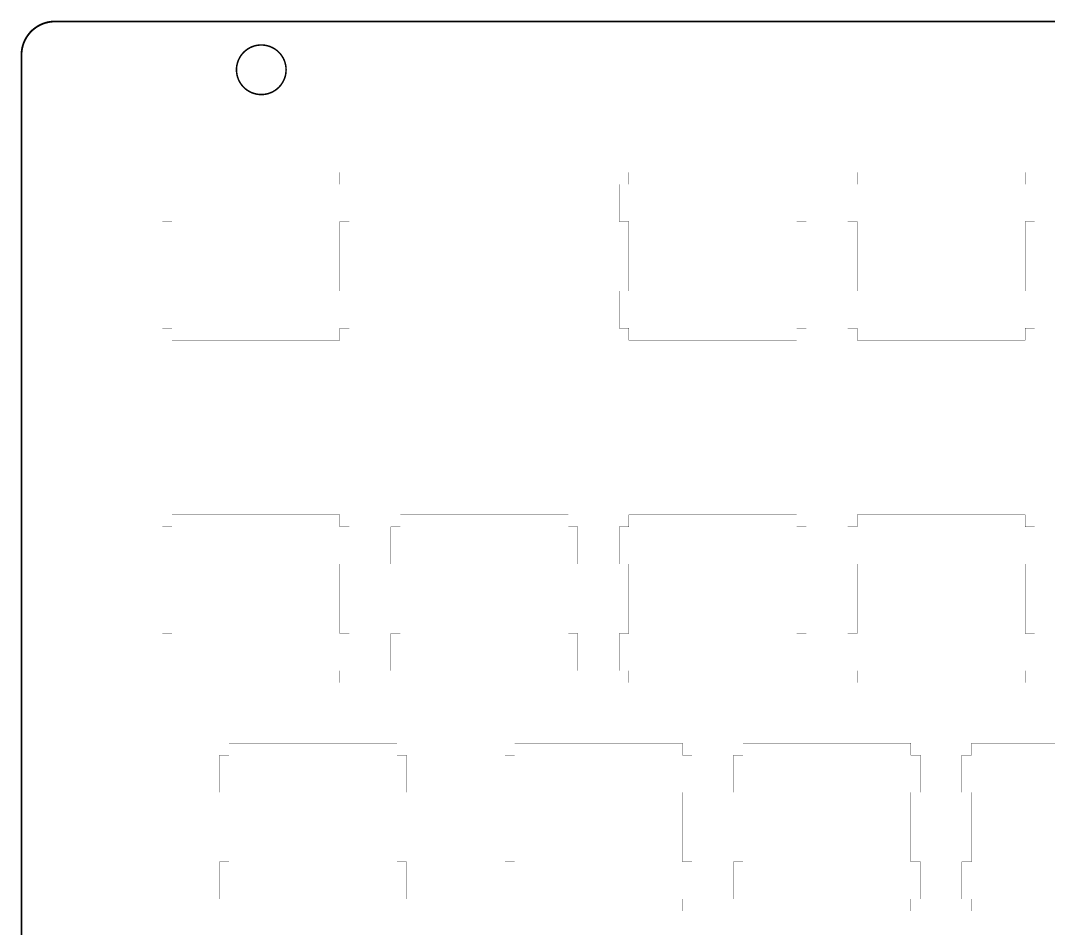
# Model space of a CAD drawing. Header units: millimetres. Extents: x 52 to 482, y 188 to 333.
# Drawn here: x 52.1 to 137.8, y 257.3 to 333 of the extents above; entities that cross this region are included whole.
import ezdxf

# ---------------------------------------------------------------- set-up
doc = ezdxf.new("R2010")
doc.units = ezdxf.units.MM
doc.layers.add('Mechanical1', color=6, linetype='Continuous')

msp = doc.modelspace()

# ---------------------------------------------------------------- linework, layer by layer
at = {"layer": 'Mechanical1', "const_width": 0.152}
msp.add_lwpolyline([(52.136, 330.133, -0.414214), (54.93, 332.927)], format="xyb", dxfattribs=at)
at = {"layer": 'Mechanical1'}
for points, const_width in [([(54.93, 332.927), (434.447, 332.927)], 0.152), ([(52.136, 330.133), (52.136, 190.691)], 0.152), ([(64.685, 320.342), (78.686, 320.342)], 0.0127), ([(64.685, 319.341), (64.685, 320.342)], 0.0127), ([(78.686, 319.341), (78.686, 320.342)], 0.0127), ([(102.785, 320.342), (116.786, 320.342)], 0.0127), ([(102.785, 319.341), (102.785, 320.342)], 0.0127), ([(116.786, 319.341), (116.786, 320.342)], 0.0127), ([(121.835, 320.342), (135.836, 320.342)], 0.0127), ([(121.835, 319.341), (121.835, 320.342)], 0.0127), ([(135.836, 319.341), (135.836, 320.342)], 0.0127), ([(63.885, 316.241), (63.885, 319.341)], 0.0127), ([(63.885, 319.341), (64.685, 319.341)], 0.0127), ([(78.686, 319.341), (79.484, 319.341)], 0.0127), ([(79.484, 316.241), (79.484, 319.341)], 0.0127), ([(101.986, 316.241), (101.986, 319.341)], 0.0127), ([(101.986, 319.341), (102.785, 319.341)], 0.0127), ([(116.786, 319.341), (117.585, 319.341)], 0.0127), ([(117.585, 316.241), (117.585, 319.341)], 0.0127), ([(121.036, 316.241), (121.036, 319.341)], 0.0127), ([(121.036, 319.341), (121.835, 319.341)], 0.0127), ([(135.836, 319.341), (136.635, 319.341)], 0.0127), ([(136.635, 316.241), (136.635, 319.341)], 0.0127), ([(63.885, 316.241), (64.685, 316.241)], 0.0127), ([(64.685, 310.442), (64.685, 316.241)], 0.0127), ([(78.686, 316.241), (79.484, 316.241)], 0.0127), ([(78.686, 310.442), (78.686, 316.241)], 0.0127), ([(101.986, 316.241), (102.785, 316.241)], 0.0127), ([(102.785, 310.442), (102.785, 316.241)], 0.0127), ([(116.786, 310.442), (116.786, 316.241)], 0.0127), ([(116.786, 316.241), (117.585, 316.241)], 0.0127), ([(121.036, 316.241), (121.835, 316.241)], 0.0127), ([(121.835, 310.442), (121.835, 316.241)], 0.0127), ([(135.836, 316.241), (136.635, 316.241)], 0.0127), ([(135.836, 310.442), (135.836, 316.241)], 0.0127), ([(63.885, 307.341), (63.885, 310.442)], 0.0127), ([(63.885, 310.442), (64.685, 310.442)], 0.0127), ([(78.686, 310.442), (79.484, 310.442)], 0.0127), ([(79.484, 307.341), (79.484, 310.442)], 0.0127), ([(101.986, 307.341), (101.986, 310.442)], 0.0127), ([(101.986, 310.442), (102.785, 310.442)], 0.0127), ([(116.786, 310.442), (117.585, 310.442)], 0.0127), ([(117.585, 307.341), (117.585, 310.442)], 0.0127), ([(121.036, 307.341), (121.036, 310.442)], 0.0127), ([(121.036, 310.442), (121.835, 310.442)], 0.0127), ([(135.836, 310.442), (136.635, 310.442)], 0.0127), ([(136.635, 307.341), (136.635, 310.442)], 0.0127), ([(63.885, 307.341), (64.685, 307.341)], 0.0127), ([(64.685, 306.341), (64.685, 307.341)], 0.0127), ([(78.686, 307.341), (79.484, 307.341)], 0.0127), ([(78.686, 306.341), (78.686, 307.341)], 0.0127), ([(101.986, 307.341), (102.785, 307.341)], 0.0127), ([(102.785, 306.341), (102.785, 307.341)], 0.0127), ([(116.786, 306.341), (116.786, 307.341)], 0.0127), ([(116.786, 307.341), (117.585, 307.341)], 0.0127), ([(121.036, 307.341), (121.835, 307.341)], 0.0127), ([(121.835, 306.341), (121.835, 307.341)], 0.0127), ([(135.836, 307.341), (136.635, 307.341)], 0.0127), ([(135.836, 306.341), (135.836, 307.341)], 0.0127), ([(64.685, 306.341), (78.686, 306.341)], 0.0127), ([(102.785, 306.341), (116.786, 306.341)], 0.0127), ([(121.835, 306.341), (135.836, 306.341)], 0.0127), ([(64.685, 291.767), (78.686, 291.767)], 0.0127), ([(64.685, 290.766), (64.685, 291.767)], 0.0127), ([(78.686, 290.766), (78.686, 291.767)], 0.0127), ([(83.735, 291.767), (97.736, 291.767)], 0.0127), ([(83.735, 290.766), (83.735, 291.767)], 0.0127), ([(97.736, 290.766), (97.736, 291.767)], 0.0127), ([(102.785, 291.767), (116.786, 291.767)], 0.0127), ([(102.785, 290.766), (102.785, 291.767)], 0.0127), ([(116.786, 290.766), (116.786, 291.767)], 0.0127), ([(121.835, 291.767), (135.836, 291.767)], 0.0127), ([(121.835, 290.766), (121.835, 291.767)], 0.0127), ([(135.836, 290.766), (135.836, 291.767)], 0.0127), ([(63.885, 287.666), (63.885, 290.766)], 0.0127), ([(63.885, 290.766), (64.685, 290.766)], 0.0127), ([(78.686, 290.766), (79.484, 290.766)], 0.0127), ([(79.484, 287.666), (79.484, 290.766)], 0.0127), ([(82.936, 290.766), (83.735, 290.766)], 0.0127), ([(82.936, 287.666), (82.936, 290.766)], 0.0127), ([(97.736, 290.766), (98.535, 290.766)], 0.0127), ([(98.535, 287.666), (98.535, 290.766)], 0.0127), ([(101.986, 287.666), (101.986, 290.766)], 0.0127), ([(101.986, 290.766), (102.785, 290.766)], 0.0127), ([(116.786, 290.766), (117.585, 290.766)], 0.0127), ([(117.585, 287.666), (117.585, 290.766)], 0.0127), ([(121.036, 287.666), (121.036, 290.766)], 0.0127), ([(121.036, 290.766), (121.835, 290.766)], 0.0127), ([(135.836, 290.766), (136.635, 290.766)], 0.0127), ([(136.635, 287.666), (136.635, 290.766)], 0.0127), ([(63.885, 287.666), (64.685, 287.666)], 0.0127), ([(64.685, 281.867), (64.685, 287.666)], 0.0127), ([(78.686, 287.666), (79.484, 287.666)], 0.0127), ([(78.686, 281.867), (78.686, 287.666)], 0.0127), ([(82.936, 287.666), (83.735, 287.666)], 0.0127), ([(83.735, 281.867), (83.735, 287.666)], 0.0127), ([(97.736, 281.867), (97.736, 287.666)], 0.0127), ([(97.736, 287.666), (98.535, 287.666)], 0.0127), ([(101.986, 287.666), (102.785, 287.666)], 0.0127), ([(102.785, 281.867), (102.785, 287.666)], 0.0127), ([(116.786, 281.867), (116.786, 287.666)], 0.0127), ([(116.786, 287.666), (117.585, 287.666)], 0.0127), ([(121.036, 287.666), (121.835, 287.666)], 0.0127), ([(121.835, 281.867), (121.835, 287.666)], 0.0127), ([(135.836, 287.666), (136.635, 287.666)], 0.0127), ([(135.836, 281.867), (135.836, 287.666)], 0.0127), ([(63.885, 278.766), (63.885, 281.867)], 0.0127), ([(63.885, 281.867), (64.685, 281.867)], 0.0127), ([(78.686, 281.867), (79.484, 281.867)], 0.0127), ([(79.484, 278.766), (79.484, 281.867)], 0.0127), ([(82.936, 281.867), (83.735, 281.867)], 0.0127), ([(82.936, 278.766), (82.936, 281.867)], 0.0127), ([(97.736, 281.867), (98.535, 281.867)], 0.0127), ([(98.535, 278.766), (98.535, 281.867)], 0.0127), ([(101.986, 278.766), (101.986, 281.867)], 0.0127), ([(101.986, 281.867), (102.785, 281.867)], 0.0127), ([(116.786, 281.867), (117.585, 281.867)], 0.0127), ([(117.585, 278.766), (117.585, 281.867)], 0.0127), ([(121.036, 278.766), (121.036, 281.867)], 0.0127), ([(121.036, 281.867), (121.835, 281.867)], 0.0127), ([(135.836, 281.867), (136.635, 281.867)], 0.0127), ([(136.635, 278.766), (136.635, 281.867)], 0.0127), ([(63.885, 278.766), (64.685, 278.766)], 0.0127), ([(64.685, 277.766), (64.685, 278.766)], 0.0127), ([(78.686, 278.766), (79.484, 278.766)], 0.0127), ([(78.686, 277.766), (78.686, 278.766)], 0.0127), ([(82.936, 278.766), (83.735, 278.766)], 0.0127), ([(83.735, 277.766), (83.735, 278.766)], 0.0127), ([(97.736, 277.766), (97.736, 278.766)], 0.0127), ([(97.736, 278.766), (98.535, 278.766)], 0.0127), ([(101.986, 278.766), (102.785, 278.766)], 0.0127), ([(102.785, 277.766), (102.785, 278.766)], 0.0127), ([(116.786, 277.766), (116.786, 278.766)], 0.0127), ([(116.786, 278.766), (117.585, 278.766)], 0.0127), ([(121.036, 278.766), (121.835, 278.766)], 0.0127), ([(121.835, 277.766), (121.835, 278.766)], 0.0127), ([(135.836, 278.766), (136.635, 278.766)], 0.0127), ([(135.836, 277.766), (135.836, 278.766)], 0.0127), ([(64.685, 277.766), (78.686, 277.766)], 0.0127), ([(83.735, 277.766), (97.736, 277.766)], 0.0127), ([(102.785, 277.766), (116.786, 277.766)], 0.0127), ([(121.835, 277.766), (135.836, 277.766)], 0.0127), ([(69.448, 272.717), (83.447, 272.717)], 0.0127), ([(69.448, 271.716), (69.448, 272.717)], 0.0127), ([(83.447, 271.716), (83.447, 272.717)], 0.0127), ([(93.26, 272.717), (107.261, 272.717)], 0.0127), ([(93.26, 271.716), (93.26, 272.717)], 0.0127), ([(107.261, 271.716), (107.261, 272.717)], 0.0127), ([(112.31, 272.717), (126.311, 272.717)], 0.0127), ([(112.31, 271.716), (112.31, 272.717)], 0.0127), ([(126.311, 271.716), (126.311, 272.717)], 0.0127), ([(131.36, 272.717), (145.361, 272.717)], 0.0127), ([(131.36, 271.716), (131.36, 272.717)], 0.0127), ([(68.647, 271.716), (69.448, 271.716)], 0.0127), ([(68.647, 268.616), (68.647, 271.716)], 0.0127), ([(83.447, 271.716), (84.248, 271.716)], 0.0127), ([(84.248, 268.616), (84.248, 271.716)], 0.0127), ([(92.461, 268.616), (92.461, 271.716)], 0.0127), ([(92.461, 271.716), (93.26, 271.716)], 0.0127), ([(107.261, 271.716), (108.06, 271.716)], 0.0127), ([(108.06, 268.616), (108.06, 271.716)], 0.0127), ([(111.511, 271.716), (112.31, 271.716)], 0.0127), ([(111.511, 268.616), (111.511, 271.716)], 0.0127), ([(126.311, 271.716), (127.11, 271.716)], 0.0127), ([(127.11, 268.616), (127.11, 271.716)], 0.0127), ([(130.561, 268.616), (130.561, 271.716)], 0.0127), ([(130.561, 271.716), (131.36, 271.716)], 0.0127), ([(68.647, 268.616), (69.448, 268.616)], 0.0127), ([(69.448, 262.817), (69.448, 268.616)], 0.0127), ([(83.447, 262.817), (83.447, 268.616)], 0.0127), ([(83.447, 268.616), (84.248, 268.616)], 0.0127), ([(92.461, 268.616), (93.26, 268.616)], 0.0127), ([(93.26, 262.817), (93.26, 268.616)], 0.0127), ([(107.261, 268.616), (108.06, 268.616)], 0.0127), ([(107.261, 262.817), (107.261, 268.616)], 0.0127), ([(111.511, 268.616), (112.31, 268.616)], 0.0127), ([(112.31, 262.817), (112.31, 268.616)], 0.0127), ([(126.311, 262.817), (126.311, 268.616)], 0.0127), ([(126.311, 268.616), (127.11, 268.616)], 0.0127), ([(130.561, 268.616), (131.36, 268.616)], 0.0127), ([(131.36, 262.817), (131.36, 268.616)], 0.0127), ([(68.647, 262.817), (69.448, 262.817)], 0.0127), ([(68.647, 259.716), (68.647, 262.817)], 0.0127), ([(83.447, 262.817), (84.248, 262.817)], 0.0127), ([(84.248, 259.716), (84.248, 262.817)], 0.0127), ([(92.461, 259.716), (92.461, 262.817)], 0.0127), ([(92.461, 262.817), (93.26, 262.817)], 0.0127), ([(107.261, 262.817), (108.06, 262.817)], 0.0127), ([(108.06, 259.716), (108.06, 262.817)], 0.0127), ([(111.511, 262.817), (112.31, 262.817)], 0.0127), ([(111.511, 259.716), (111.511, 262.817)], 0.0127), ([(126.311, 262.817), (127.11, 262.817)], 0.0127), ([(127.11, 259.716), (127.11, 262.817)], 0.0127), ([(130.561, 259.716), (130.561, 262.817)], 0.0127), ([(130.561, 262.817), (131.36, 262.817)], 0.0127), ([(68.647, 259.716), (69.448, 259.716)], 0.0127), ([(69.448, 258.716), (69.448, 259.716)], 0.0127), ([(83.447, 258.716), (83.447, 259.716)], 0.0127), ([(83.447, 259.716), (84.248, 259.716)], 0.0127), ([(92.461, 259.716), (93.26, 259.716)], 0.0127), ([(93.26, 258.716), (93.26, 259.716)], 0.0127), ([(107.261, 259.716), (108.06, 259.716)], 0.0127), ([(107.261, 258.716), (107.261, 259.716)], 0.0127), ([(111.511, 259.716), (112.31, 259.716)], 0.0127), ([(112.31, 258.716), (112.31, 259.716)], 0.0127), ([(126.311, 258.716), (126.311, 259.716)], 0.0127), ([(126.311, 259.716), (127.11, 259.716)], 0.0127), ([(130.561, 259.716), (131.36, 259.716)], 0.0127), ([(131.36, 258.716), (131.36, 259.716)], 0.0127), ([(69.448, 258.716), (83.447, 258.716)], 0.0127), ([(93.26, 258.716), (107.261, 258.716)], 0.0127), ([(112.31, 258.716), (126.311, 258.716)], 0.0127), ([(131.36, 258.716), (145.361, 258.716)], 0.0127)]:
    msp.add_lwpolyline(points, dxfattribs=dict(at, const_width=const_width))
for points, const_width in [([(54.892, 332.927, 1), (54.968, 332.927, 1)], 0.0762), ([(54.892, 332.927, 1), (54.968, 332.927, 1)], 0.0762), ([(74.205, 328.897, 1), (70.067, 328.897, 1)], 0.127), ([(52.098, 330.133, 1), (52.174, 330.133, 1)], 0.0762), ([(52.098, 330.133, 1), (52.174, 330.133, 1)], 0.0762), ([(70.035, 328.897, 1), (70.098, 328.897, 1)], 0.0635), ([(74.174, 328.897, 1), (74.237, 328.897, 1)], 0.0635), ([(64.682, 320.342, 1), (64.688, 320.342, 1)], 0.00635), ([(64.682, 320.342, 1), (64.688, 320.342, 1)], 0.00635), ([(78.683, 320.342, 1), (78.689, 320.342, 1)], 0.00635), ([(78.683, 320.342, 1), (78.689, 320.342, 1)], 0.00635), ([(102.782, 320.342, 1), (102.788, 320.342, 1)], 0.00635), ([(102.782, 320.342, 1), (102.788, 320.342, 1)], 0.00635), ([(116.783, 320.342, 1), (116.789, 320.342, 1)], 0.00635), ([(116.783, 320.342, 1), (116.789, 320.342, 1)], 0.00635), ([(121.832, 320.342, 1), (121.838, 320.342, 1)], 0.00635), ([(121.832, 320.342, 1), (121.838, 320.342, 1)], 0.00635), ([(135.833, 320.342, 1), (135.839, 320.342, 1)], 0.00635), ([(135.833, 320.342, 1), (135.839, 320.342, 1)], 0.00635), ([(63.881, 319.341, 1), (63.888, 319.341, 1)], 0.00635), ([(63.881, 319.341, 1), (63.888, 319.341, 1)], 0.00635), ([(64.682, 319.341, 1), (64.688, 319.341, 1)], 0.00635), ([(64.682, 319.341, 1), (64.688, 319.341, 1)], 0.00635), ([(78.683, 319.341, 1), (78.689, 319.341, 1)], 0.00635), ([(78.683, 319.341, 1), (78.689, 319.341, 1)], 0.00635), ([(79.481, 319.341, 1), (79.487, 319.341, 1)], 0.00635), ([(79.481, 319.341, 1), (79.487, 319.341, 1)], 0.00635), ([(101.983, 319.341, 1), (101.989, 319.341, 1)], 0.00635), ([(101.983, 319.341, 1), (101.989, 319.341, 1)], 0.00635), ([(102.782, 319.341, 1), (102.788, 319.341, 1)], 0.00635), ([(102.782, 319.341, 1), (102.788, 319.341, 1)], 0.00635), ([(116.783, 319.341, 1), (116.789, 319.341, 1)], 0.00635), ([(116.783, 319.341, 1), (116.789, 319.341, 1)], 0.00635), ([(117.582, 319.341, 1), (117.588, 319.341, 1)], 0.00635), ([(117.582, 319.341, 1), (117.588, 319.341, 1)], 0.00635), ([(121.033, 319.341, 1), (121.039, 319.341, 1)], 0.00635), ([(121.033, 319.341, 1), (121.039, 319.341, 1)], 0.00635), ([(121.832, 319.341, 1), (121.838, 319.341, 1)], 0.00635), ([(121.832, 319.341, 1), (121.838, 319.341, 1)], 0.00635), ([(135.833, 319.341, 1), (135.839, 319.341, 1)], 0.00635), ([(135.833, 319.341, 1), (135.839, 319.341, 1)], 0.00635), ([(136.632, 319.341, 1), (136.638, 319.341, 1)], 0.00635), ([(136.632, 319.341, 1), (136.638, 319.341, 1)], 0.00635), ([(63.881, 316.241, 1), (63.888, 316.241, 1)], 0.00635), ([(63.881, 316.241, 1), (63.888, 316.241, 1)], 0.00635), ([(64.682, 316.241, 1), (64.688, 316.241, 1)], 0.00635), ([(64.682, 316.241, 1), (64.688, 316.241, 1)], 0.00635), ([(78.683, 316.241, 1), (78.689, 316.241, 1)], 0.00635), ([(78.683, 316.241, 1), (78.689, 316.241, 1)], 0.00635), ([(79.481, 316.241, 1), (79.487, 316.241, 1)], 0.00635), ([(79.481, 316.241, 1), (79.487, 316.241, 1)], 0.00635), ([(101.983, 316.241, 1), (101.989, 316.241, 1)], 0.00635), ([(101.983, 316.241, 1), (101.989, 316.241, 1)], 0.00635), ([(102.782, 316.241, 1), (102.788, 316.241, 1)], 0.00635), ([(102.782, 316.241, 1), (102.788, 316.241, 1)], 0.00635), ([(116.783, 316.241, 1), (116.789, 316.241, 1)], 0.00635), ([(116.783, 316.241, 1), (116.789, 316.241, 1)], 0.00635), ([(117.582, 316.241, 1), (117.588, 316.241, 1)], 0.00635), ([(117.582, 316.241, 1), (117.588, 316.241, 1)], 0.00635), ([(121.033, 316.241, 1), (121.039, 316.241, 1)], 0.00635), ([(121.033, 316.241, 1), (121.039, 316.241, 1)], 0.00635), ([(121.832, 316.241, 1), (121.838, 316.241, 1)], 0.00635), ([(121.832, 316.241, 1), (121.838, 316.241, 1)], 0.00635), ([(135.833, 316.241, 1), (135.839, 316.241, 1)], 0.00635), ([(135.833, 316.241, 1), (135.839, 316.241, 1)], 0.00635), ([(136.632, 316.241, 1), (136.638, 316.241, 1)], 0.00635), ([(136.632, 316.241, 1), (136.638, 316.241, 1)], 0.00635), ([(63.881, 310.442, 1), (63.888, 310.442, 1)], 0.00635), ([(63.881, 310.442, 1), (63.888, 310.442, 1)], 0.00635), ([(64.682, 310.442, 1), (64.688, 310.442, 1)], 0.00635), ([(64.682, 310.442, 1), (64.688, 310.442, 1)], 0.00635), ([(78.683, 310.442, 1), (78.689, 310.442, 1)], 0.00635), ([(78.683, 310.442, 1), (78.689, 310.442, 1)], 0.00635), ([(79.481, 310.442, 1), (79.487, 310.442, 1)], 0.00635), ([(79.481, 310.442, 1), (79.487, 310.442, 1)], 0.00635), ([(101.983, 310.442, 1), (101.989, 310.442, 1)], 0.00635), ([(101.983, 310.442, 1), (101.989, 310.442, 1)], 0.00635), ([(102.782, 310.442, 1), (102.788, 310.442, 1)], 0.00635), ([(102.782, 310.442, 1), (102.788, 310.442, 1)], 0.00635), ([(116.783, 310.442, 1), (116.789, 310.442, 1)], 0.00635), ([(116.783, 310.442, 1), (116.789, 310.442, 1)], 0.00635), ([(117.582, 310.442, 1), (117.588, 310.442, 1)], 0.00635), ([(117.582, 310.442, 1), (117.588, 310.442, 1)], 0.00635), ([(121.033, 310.442, 1), (121.039, 310.442, 1)], 0.00635), ([(121.033, 310.442, 1), (121.039, 310.442, 1)], 0.00635), ([(121.832, 310.442, 1), (121.838, 310.442, 1)], 0.00635), ([(121.832, 310.442, 1), (121.838, 310.442, 1)], 0.00635), ([(135.833, 310.442, 1), (135.839, 310.442, 1)], 0.00635), ([(135.833, 310.442, 1), (135.839, 310.442, 1)], 0.00635), ([(136.632, 310.442, 1), (136.638, 310.442, 1)], 0.00635), ([(136.632, 310.442, 1), (136.638, 310.442, 1)], 0.00635), ([(63.881, 307.341, 1), (63.888, 307.341, 1)], 0.00635), ([(63.881, 307.341, 1), (63.888, 307.341, 1)], 0.00635), ([(64.682, 307.341, 1), (64.688, 307.341, 1)], 0.00635), ([(64.682, 307.341, 1), (64.688, 307.341, 1)], 0.00635), ([(78.683, 307.341, 1), (78.689, 307.341, 1)], 0.00635), ([(78.683, 307.341, 1), (78.689, 307.341, 1)], 0.00635), ([(79.481, 307.341, 1), (79.487, 307.341, 1)], 0.00635), ([(79.481, 307.341, 1), (79.487, 307.341, 1)], 0.00635), ([(101.983, 307.341, 1), (101.989, 307.341, 1)], 0.00635), ([(101.983, 307.341, 1), (101.989, 307.341, 1)], 0.00635), ([(102.782, 307.341, 1), (102.788, 307.341, 1)], 0.00635), ([(102.782, 307.341, 1), (102.788, 307.341, 1)], 0.00635), ([(116.783, 307.341, 1), (116.789, 307.341, 1)], 0.00635), ([(116.783, 307.341, 1), (116.789, 307.341, 1)], 0.00635), ([(117.582, 307.341, 1), (117.588, 307.341, 1)], 0.00635), ([(117.582, 307.341, 1), (117.588, 307.341, 1)], 0.00635), ([(121.033, 307.341, 1), (121.039, 307.341, 1)], 0.00635), ([(121.033, 307.341, 1), (121.039, 307.341, 1)], 0.00635), ([(121.832, 307.341, 1), (121.838, 307.341, 1)], 0.00635), ([(121.832, 307.341, 1), (121.838, 307.341, 1)], 0.00635), ([(135.833, 307.341, 1), (135.839, 307.341, 1)], 0.00635), ([(135.833, 307.341, 1), (135.839, 307.341, 1)], 0.00635), ([(136.632, 307.341, 1), (136.638, 307.341, 1)], 0.00635), ([(136.632, 307.341, 1), (136.638, 307.341, 1)], 0.00635), ([(64.682, 306.341, 1), (64.688, 306.341, 1)], 0.00635), ([(64.682, 306.341, 1), (64.688, 306.341, 1)], 0.00635), ([(78.683, 306.341, 1), (78.689, 306.341, 1)], 0.00635), ([(78.683, 306.341, 1), (78.689, 306.341, 1)], 0.00635), ([(102.782, 306.341, 1), (102.788, 306.341, 1)], 0.00635), ([(102.782, 306.341, 1), (102.788, 306.341, 1)], 0.00635), ([(116.783, 306.341, 1), (116.789, 306.341, 1)], 0.00635), ([(116.783, 306.341, 1), (116.789, 306.341, 1)], 0.00635), ([(121.832, 306.341, 1), (121.838, 306.341, 1)], 0.00635), ([(121.832, 306.341, 1), (121.838, 306.341, 1)], 0.00635), ([(135.833, 306.341, 1), (135.839, 306.341, 1)], 0.00635), ([(135.833, 306.341, 1), (135.839, 306.341, 1)], 0.00635), ([(64.682, 291.767, 1), (64.688, 291.767, 1)], 0.00635), ([(64.682, 291.767, 1), (64.688, 291.767, 1)], 0.00635), ([(78.683, 291.767, 1), (78.689, 291.767, 1)], 0.00635), ([(78.683, 291.767, 1), (78.689, 291.767, 1)], 0.00635), ([(83.732, 291.767, 1), (83.738, 291.767, 1)], 0.00635), ([(83.732, 291.767, 1), (83.738, 291.767, 1)], 0.00635), ([(97.733, 291.767, 1), (97.739, 291.767, 1)], 0.00635), ([(97.733, 291.767, 1), (97.739, 291.767, 1)], 0.00635), ([(102.782, 291.767, 1), (102.788, 291.767, 1)], 0.00635), ([(102.782, 291.767, 1), (102.788, 291.767, 1)], 0.00635), ([(116.783, 291.767, 1), (116.789, 291.767, 1)], 0.00635), ([(116.783, 291.767, 1), (116.789, 291.767, 1)], 0.00635), ([(121.832, 291.767, 1), (121.838, 291.767, 1)], 0.00635), ([(121.832, 291.767, 1), (121.838, 291.767, 1)], 0.00635), ([(135.833, 291.767, 1), (135.839, 291.767, 1)], 0.00635), ([(135.833, 291.767, 1), (135.839, 291.767, 1)], 0.00635), ([(63.881, 290.766, 1), (63.888, 290.766, 1)], 0.00635), ([(63.881, 290.766, 1), (63.888, 290.766, 1)], 0.00635), ([(64.682, 290.766, 1), (64.688, 290.766, 1)], 0.00635), ([(64.682, 290.766, 1), (64.688, 290.766, 1)], 0.00635), ([(78.683, 290.766, 1), (78.689, 290.766, 1)], 0.00635), ([(78.683, 290.766, 1), (78.689, 290.766, 1)], 0.00635), ([(79.481, 290.766, 1), (79.487, 290.766, 1)], 0.00635), ([(79.481, 290.766, 1), (79.487, 290.766, 1)], 0.00635), ([(82.933, 290.766, 1), (82.939, 290.766, 1)], 0.00635), ([(82.933, 290.766, 1), (82.939, 290.766, 1)], 0.00635), ([(83.732, 290.766, 1), (83.738, 290.766, 1)], 0.00635), ([(83.732, 290.766, 1), (83.738, 290.766, 1)], 0.00635), ([(97.733, 290.766, 1), (97.739, 290.766, 1)], 0.00635), ([(97.733, 290.766, 1), (97.739, 290.766, 1)], 0.00635), ([(98.532, 290.766, 1), (98.538, 290.766, 1)], 0.00635), ([(98.532, 290.766, 1), (98.538, 290.766, 1)], 0.00635), ([(101.983, 290.766, 1), (101.989, 290.766, 1)], 0.00635), ([(101.983, 290.766, 1), (101.989, 290.766, 1)], 0.00635), ([(102.782, 290.766, 1), (102.788, 290.766, 1)], 0.00635), ([(102.782, 290.766, 1), (102.788, 290.766, 1)], 0.00635), ([(116.783, 290.766, 1), (116.789, 290.766, 1)], 0.00635), ([(116.783, 290.766, 1), (116.789, 290.766, 1)], 0.00635), ([(117.582, 290.766, 1), (117.588, 290.766, 1)], 0.00635), ([(117.582, 290.766, 1), (117.588, 290.766, 1)], 0.00635), ([(121.033, 290.766, 1), (121.039, 290.766, 1)], 0.00635), ([(121.033, 290.766, 1), (121.039, 290.766, 1)], 0.00635), ([(121.832, 290.766, 1), (121.838, 290.766, 1)], 0.00635), ([(121.832, 290.766, 1), (121.838, 290.766, 1)], 0.00635), ([(135.833, 290.766, 1), (135.839, 290.766, 1)], 0.00635), ([(135.833, 290.766, 1), (135.839, 290.766, 1)], 0.00635), ([(136.632, 290.766, 1), (136.638, 290.766, 1)], 0.00635), ([(136.632, 290.766, 1), (136.638, 290.766, 1)], 0.00635), ([(63.881, 287.666, 1), (63.888, 287.666, 1)], 0.00635), ([(63.881, 287.666, 1), (63.888, 287.666, 1)], 0.00635), ([(64.682, 287.666, 1), (64.688, 287.666, 1)], 0.00635), ([(64.682, 287.666, 1), (64.688, 287.666, 1)], 0.00635), ([(78.683, 287.666, 1), (78.689, 287.666, 1)], 0.00635), ([(78.683, 287.666, 1), (78.689, 287.666, 1)], 0.00635), ([(79.481, 287.666, 1), (79.487, 287.666, 1)], 0.00635), ([(79.481, 287.666, 1), (79.487, 287.666, 1)], 0.00635), ([(82.933, 287.666, 1), (82.939, 287.666, 1)], 0.00635), ([(82.933, 287.666, 1), (82.939, 287.666, 1)], 0.00635), ([(83.732, 287.666, 1), (83.738, 287.666, 1)], 0.00635), ([(83.732, 287.666, 1), (83.738, 287.666, 1)], 0.00635), ([(97.733, 287.666, 1), (97.739, 287.666, 1)], 0.00635), ([(97.733, 287.666, 1), (97.739, 287.666, 1)], 0.00635), ([(98.532, 287.666, 1), (98.538, 287.666, 1)], 0.00635), ([(98.532, 287.666, 1), (98.538, 287.666, 1)], 0.00635), ([(101.983, 287.666, 1), (101.989, 287.666, 1)], 0.00635), ([(101.983, 287.666, 1), (101.989, 287.666, 1)], 0.00635), ([(102.782, 287.666, 1), (102.788, 287.666, 1)], 0.00635), ([(102.782, 287.666, 1), (102.788, 287.666, 1)], 0.00635), ([(116.783, 287.666, 1), (116.789, 287.666, 1)], 0.00635), ([(116.783, 287.666, 1), (116.789, 287.666, 1)], 0.00635), ([(117.582, 287.666, 1), (117.588, 287.666, 1)], 0.00635), ([(117.582, 287.666, 1), (117.588, 287.666, 1)], 0.00635), ([(121.033, 287.666, 1), (121.039, 287.666, 1)], 0.00635), ([(121.033, 287.666, 1), (121.039, 287.666, 1)], 0.00635), ([(121.832, 287.666, 1), (121.838, 287.666, 1)], 0.00635), ([(121.832, 287.666, 1), (121.838, 287.666, 1)], 0.00635), ([(135.833, 287.666, 1), (135.839, 287.666, 1)], 0.00635), ([(135.833, 287.666, 1), (135.839, 287.666, 1)], 0.00635), ([(136.632, 287.666, 1), (136.638, 287.666, 1)], 0.00635), ([(136.632, 287.666, 1), (136.638, 287.666, 1)], 0.00635), ([(63.881, 281.867, 1), (63.888, 281.867, 1)], 0.00635), ([(63.881, 281.867, 1), (63.888, 281.867, 1)], 0.00635), ([(64.682, 281.867, 1), (64.688, 281.867, 1)], 0.00635), ([(64.682, 281.867, 1), (64.688, 281.867, 1)], 0.00635), ([(78.683, 281.867, 1), (78.689, 281.867, 1)], 0.00635), ([(78.683, 281.867, 1), (78.689, 281.867, 1)], 0.00635), ([(79.481, 281.867, 1), (79.487, 281.867, 1)], 0.00635), ([(79.481, 281.867, 1), (79.487, 281.867, 1)], 0.00635), ([(82.933, 281.867, 1), (82.939, 281.867, 1)], 0.00635), ([(82.933, 281.867, 1), (82.939, 281.867, 1)], 0.00635), ([(83.732, 281.867, 1), (83.738, 281.867, 1)], 0.00635), ([(83.732, 281.867, 1), (83.738, 281.867, 1)], 0.00635), ([(97.733, 281.867, 1), (97.739, 281.867, 1)], 0.00635), ([(97.733, 281.867, 1), (97.739, 281.867, 1)], 0.00635), ([(98.532, 281.867, 1), (98.538, 281.867, 1)], 0.00635), ([(98.532, 281.867, 1), (98.538, 281.867, 1)], 0.00635), ([(101.983, 281.867, 1), (101.989, 281.867, 1)], 0.00635), ([(101.983, 281.867, 1), (101.989, 281.867, 1)], 0.00635), ([(102.782, 281.867, 1), (102.788, 281.867, 1)], 0.00635), ([(102.782, 281.867, 1), (102.788, 281.867, 1)], 0.00635), ([(116.783, 281.867, 1), (116.789, 281.867, 1)], 0.00635), ([(116.783, 281.867, 1), (116.789, 281.867, 1)], 0.00635), ([(117.582, 281.867, 1), (117.588, 281.867, 1)], 0.00635), ([(117.582, 281.867, 1), (117.588, 281.867, 1)], 0.00635), ([(121.033, 281.867, 1), (121.039, 281.867, 1)], 0.00635), ([(121.033, 281.867, 1), (121.039, 281.867, 1)], 0.00635), ([(121.832, 281.867, 1), (121.838, 281.867, 1)], 0.00635), ([(121.832, 281.867, 1), (121.838, 281.867, 1)], 0.00635), ([(135.833, 281.867, 1), (135.839, 281.867, 1)], 0.00635), ([(135.833, 281.867, 1), (135.839, 281.867, 1)], 0.00635), ([(136.632, 281.867, 1), (136.638, 281.867, 1)], 0.00635), ([(136.632, 281.867, 1), (136.638, 281.867, 1)], 0.00635), ([(63.881, 278.766, 1), (63.888, 278.766, 1)], 0.00635), ([(63.881, 278.766, 1), (63.888, 278.766, 1)], 0.00635), ([(64.682, 278.766, 1), (64.688, 278.766, 1)], 0.00635), ([(64.682, 278.766, 1), (64.688, 278.766, 1)], 0.00635), ([(78.683, 278.766, 1), (78.689, 278.766, 1)], 0.00635), ([(78.683, 278.766, 1), (78.689, 278.766, 1)], 0.00635), ([(79.481, 278.766, 1), (79.487, 278.766, 1)], 0.00635), ([(79.481, 278.766, 1), (79.487, 278.766, 1)], 0.00635), ([(82.933, 278.766, 1), (82.939, 278.766, 1)], 0.00635), ([(82.933, 278.766, 1), (82.939, 278.766, 1)], 0.00635), ([(83.732, 278.766, 1), (83.738, 278.766, 1)], 0.00635), ([(83.732, 278.766, 1), (83.738, 278.766, 1)], 0.00635), ([(97.733, 278.766, 1), (97.739, 278.766, 1)], 0.00635), ([(97.733, 278.766, 1), (97.739, 278.766, 1)], 0.00635), ([(98.532, 278.766, 1), (98.538, 278.766, 1)], 0.00635), ([(98.532, 278.766, 1), (98.538, 278.766, 1)], 0.00635), ([(101.983, 278.766, 1), (101.989, 278.766, 1)], 0.00635), ([(101.983, 278.766, 1), (101.989, 278.766, 1)], 0.00635), ([(102.782, 278.766, 1), (102.788, 278.766, 1)], 0.00635), ([(102.782, 278.766, 1), (102.788, 278.766, 1)], 0.00635), ([(116.783, 278.766, 1), (116.789, 278.766, 1)], 0.00635), ([(116.783, 278.766, 1), (116.789, 278.766, 1)], 0.00635), ([(117.582, 278.766, 1), (117.588, 278.766, 1)], 0.00635), ([(117.582, 278.766, 1), (117.588, 278.766, 1)], 0.00635), ([(121.033, 278.766, 1), (121.039, 278.766, 1)], 0.00635), ([(121.033, 278.766, 1), (121.039, 278.766, 1)], 0.00635), ([(121.832, 278.766, 1), (121.838, 278.766, 1)], 0.00635), ([(121.832, 278.766, 1), (121.838, 278.766, 1)], 0.00635), ([(135.833, 278.766, 1), (135.839, 278.766, 1)], 0.00635), ([(135.833, 278.766, 1), (135.839, 278.766, 1)], 0.00635), ([(136.632, 278.766, 1), (136.638, 278.766, 1)], 0.00635), ([(136.632, 278.766, 1), (136.638, 278.766, 1)], 0.00635), ([(64.682, 277.766, 1), (64.688, 277.766, 1)], 0.00635), ([(64.682, 277.766, 1), (64.688, 277.766, 1)], 0.00635), ([(78.683, 277.766, 1), (78.689, 277.766, 1)], 0.00635), ([(78.683, 277.766, 1), (78.689, 277.766, 1)], 0.00635), ([(83.732, 277.766, 1), (83.738, 277.766, 1)], 0.00635), ([(83.732, 277.766, 1), (83.738, 277.766, 1)], 0.00635), ([(97.733, 277.766, 1), (97.739, 277.766, 1)], 0.00635), ([(97.733, 277.766, 1), (97.739, 277.766, 1)], 0.00635), ([(102.782, 277.766, 1), (102.788, 277.766, 1)], 0.00635), ([(102.782, 277.766, 1), (102.788, 277.766, 1)], 0.00635), ([(116.783, 277.766, 1), (116.789, 277.766, 1)], 0.00635), ([(116.783, 277.766, 1), (116.789, 277.766, 1)], 0.00635), ([(121.832, 277.766, 1), (121.838, 277.766, 1)], 0.00635), ([(121.832, 277.766, 1), (121.838, 277.766, 1)], 0.00635), ([(135.833, 277.766, 1), (135.839, 277.766, 1)], 0.00635), ([(135.833, 277.766, 1), (135.839, 277.766, 1)], 0.00635), ([(69.445, 272.717, 1), (69.451, 272.717, 1)], 0.00635), ([(69.445, 272.717, 1), (69.451, 272.717, 1)], 0.00635), ([(83.444, 272.717, 1), (83.451, 272.717, 1)], 0.00635), ([(83.444, 272.717, 1), (83.451, 272.717, 1)], 0.00635), ([(93.257, 272.717, 1), (93.263, 272.717, 1)], 0.00635), ([(93.257, 272.717, 1), (93.263, 272.717, 1)], 0.00635), ([(107.258, 272.717, 1), (107.264, 272.717, 1)], 0.00635), ([(107.258, 272.717, 1), (107.264, 272.717, 1)], 0.00635), ([(112.307, 272.717, 1), (112.313, 272.717, 1)], 0.00635), ([(112.307, 272.717, 1), (112.313, 272.717, 1)], 0.00635), ([(126.308, 272.717, 1), (126.314, 272.717, 1)], 0.00635), ([(126.308, 272.717, 1), (126.314, 272.717, 1)], 0.00635), ([(131.357, 272.717, 1), (131.363, 272.717, 1)], 0.00635), ([(131.357, 272.717, 1), (131.363, 272.717, 1)], 0.00635), ([(68.644, 271.716, 1), (68.65, 271.716, 1)], 0.00635), ([(68.644, 271.716, 1), (68.65, 271.716, 1)], 0.00635), ([(69.445, 271.716, 1), (69.451, 271.716, 1)], 0.00635), ([(69.445, 271.716, 1), (69.451, 271.716, 1)], 0.00635), ([(83.444, 271.716, 1), (83.451, 271.716, 1)], 0.00635), ([(83.444, 271.716, 1), (83.451, 271.716, 1)], 0.00635), ([(84.245, 271.716, 1), (84.251, 271.716, 1)], 0.00635), ([(84.245, 271.716, 1), (84.251, 271.716, 1)], 0.00635), ([(92.458, 271.716, 1), (92.464, 271.716, 1)], 0.00635), ([(92.458, 271.716, 1), (92.464, 271.716, 1)], 0.00635), ([(93.257, 271.716, 1), (93.263, 271.716, 1)], 0.00635), ([(93.257, 271.716, 1), (93.263, 271.716, 1)], 0.00635), ([(107.258, 271.716, 1), (107.264, 271.716, 1)], 0.00635), ([(107.258, 271.716, 1), (107.264, 271.716, 1)], 0.00635), ([(108.057, 271.716, 1), (108.063, 271.716, 1)], 0.00635), ([(108.057, 271.716, 1), (108.063, 271.716, 1)], 0.00635), ([(111.508, 271.716, 1), (111.514, 271.716, 1)], 0.00635), ([(111.508, 271.716, 1), (111.514, 271.716, 1)], 0.00635), ([(112.307, 271.716, 1), (112.313, 271.716, 1)], 0.00635), ([(112.307, 271.716, 1), (112.313, 271.716, 1)], 0.00635), ([(126.308, 271.716, 1), (126.314, 271.716, 1)], 0.00635), ([(126.308, 271.716, 1), (126.314, 271.716, 1)], 0.00635), ([(127.107, 271.716, 1), (127.113, 271.716, 1)], 0.00635), ([(127.107, 271.716, 1), (127.113, 271.716, 1)], 0.00635), ([(130.558, 271.716, 1), (130.564, 271.716, 1)], 0.00635), ([(130.558, 271.716, 1), (130.564, 271.716, 1)], 0.00635), ([(131.357, 271.716, 1), (131.363, 271.716, 1)], 0.00635), ([(131.357, 271.716, 1), (131.363, 271.716, 1)], 0.00635), ([(68.644, 268.616, 1), (68.65, 268.616, 1)], 0.00635), ([(68.644, 268.616, 1), (68.65, 268.616, 1)], 0.00635), ([(69.445, 268.616, 1), (69.451, 268.616, 1)], 0.00635), ([(69.445, 268.616, 1), (69.451, 268.616, 1)], 0.00635), ([(83.444, 268.616, 1), (83.451, 268.616, 1)], 0.00635), ([(83.444, 268.616, 1), (83.451, 268.616, 1)], 0.00635), ([(84.245, 268.616, 1), (84.251, 268.616, 1)], 0.00635), ([(84.245, 268.616, 1), (84.251, 268.616, 1)], 0.00635), ([(92.458, 268.616, 1), (92.464, 268.616, 1)], 0.00635), ([(92.458, 268.616, 1), (92.464, 268.616, 1)], 0.00635), ([(93.257, 268.616, 1), (93.263, 268.616, 1)], 0.00635), ([(93.257, 268.616, 1), (93.263, 268.616, 1)], 0.00635), ([(107.258, 268.616, 1), (107.264, 268.616, 1)], 0.00635), ([(107.258, 268.616, 1), (107.264, 268.616, 1)], 0.00635), ([(108.057, 268.616, 1), (108.063, 268.616, 1)], 0.00635), ([(108.057, 268.616, 1), (108.063, 268.616, 1)], 0.00635), ([(111.508, 268.616, 1), (111.514, 268.616, 1)], 0.00635), ([(111.508, 268.616, 1), (111.514, 268.616, 1)], 0.00635), ([(112.307, 268.616, 1), (112.313, 268.616, 1)], 0.00635), ([(112.307, 268.616, 1), (112.313, 268.616, 1)], 0.00635), ([(126.308, 268.616, 1), (126.314, 268.616, 1)], 0.00635), ([(126.308, 268.616, 1), (126.314, 268.616, 1)], 0.00635), ([(127.107, 268.616, 1), (127.113, 268.616, 1)], 0.00635), ([(127.107, 268.616, 1), (127.113, 268.616, 1)], 0.00635), ([(130.558, 268.616, 1), (130.564, 268.616, 1)], 0.00635), ([(130.558, 268.616, 1), (130.564, 268.616, 1)], 0.00635), ([(131.357, 268.616, 1), (131.363, 268.616, 1)], 0.00635), ([(131.357, 268.616, 1), (131.363, 268.616, 1)], 0.00635), ([(68.644, 262.817, 1), (68.65, 262.817, 1)], 0.00635), ([(68.644, 262.817, 1), (68.65, 262.817, 1)], 0.00635), ([(69.445, 262.817, 1), (69.451, 262.817, 1)], 0.00635), ([(69.445, 262.817, 1), (69.451, 262.817, 1)], 0.00635), ([(83.444, 262.817, 1), (83.451, 262.817, 1)], 0.00635), ([(83.444, 262.817, 1), (83.451, 262.817, 1)], 0.00635), ([(84.245, 262.817, 1), (84.251, 262.817, 1)], 0.00635), ([(84.245, 262.817, 1), (84.251, 262.817, 1)], 0.00635), ([(92.458, 262.817, 1), (92.464, 262.817, 1)], 0.00635), ([(92.458, 262.817, 1), (92.464, 262.817, 1)], 0.00635), ([(93.257, 262.817, 1), (93.263, 262.817, 1)], 0.00635), ([(93.257, 262.817, 1), (93.263, 262.817, 1)], 0.00635), ([(107.258, 262.817, 1), (107.264, 262.817, 1)], 0.00635), ([(107.258, 262.817, 1), (107.264, 262.817, 1)], 0.00635), ([(108.057, 262.817, 1), (108.063, 262.817, 1)], 0.00635), ([(108.057, 262.817, 1), (108.063, 262.817, 1)], 0.00635), ([(111.508, 262.817, 1), (111.514, 262.817, 1)], 0.00635), ([(111.508, 262.817, 1), (111.514, 262.817, 1)], 0.00635), ([(112.307, 262.817, 1), (112.313, 262.817, 1)], 0.00635), ([(112.307, 262.817, 1), (112.313, 262.817, 1)], 0.00635), ([(126.308, 262.817, 1), (126.314, 262.817, 1)], 0.00635), ([(126.308, 262.817, 1), (126.314, 262.817, 1)], 0.00635), ([(127.107, 262.817, 1), (127.113, 262.817, 1)], 0.00635), ([(127.107, 262.817, 1), (127.113, 262.817, 1)], 0.00635), ([(130.558, 262.817, 1), (130.564, 262.817, 1)], 0.00635), ([(130.558, 262.817, 1), (130.564, 262.817, 1)], 0.00635), ([(131.357, 262.817, 1), (131.363, 262.817, 1)], 0.00635), ([(131.357, 262.817, 1), (131.363, 262.817, 1)], 0.00635), ([(68.644, 259.716, 1), (68.65, 259.716, 1)], 0.00635), ([(68.644, 259.716, 1), (68.65, 259.716, 1)], 0.00635), ([(69.445, 259.716, 1), (69.451, 259.716, 1)], 0.00635), ([(69.445, 259.716, 1), (69.451, 259.716, 1)], 0.00635), ([(83.444, 259.716, 1), (83.451, 259.716, 1)], 0.00635), ([(83.444, 259.716, 1), (83.451, 259.716, 1)], 0.00635), ([(84.245, 259.716, 1), (84.251, 259.716, 1)], 0.00635), ([(84.245, 259.716, 1), (84.251, 259.716, 1)], 0.00635), ([(92.458, 259.716, 1), (92.464, 259.716, 1)], 0.00635), ([(92.458, 259.716, 1), (92.464, 259.716, 1)], 0.00635), ([(93.257, 259.716, 1), (93.263, 259.716, 1)], 0.00635), ([(93.257, 259.716, 1), (93.263, 259.716, 1)], 0.00635), ([(107.258, 259.716, 1), (107.264, 259.716, 1)], 0.00635), ([(107.258, 259.716, 1), (107.264, 259.716, 1)], 0.00635), ([(108.057, 259.716, 1), (108.063, 259.716, 1)], 0.00635), ([(108.057, 259.716, 1), (108.063, 259.716, 1)], 0.00635), ([(111.508, 259.716, 1), (111.514, 259.716, 1)], 0.00635), ([(111.508, 259.716, 1), (111.514, 259.716, 1)], 0.00635), ([(112.307, 259.716, 1), (112.313, 259.716, 1)], 0.00635), ([(112.307, 259.716, 1), (112.313, 259.716, 1)], 0.00635), ([(126.308, 259.716, 1), (126.314, 259.716, 1)], 0.00635), ([(126.308, 259.716, 1), (126.314, 259.716, 1)], 0.00635), ([(127.107, 259.716, 1), (127.113, 259.716, 1)], 0.00635), ([(127.107, 259.716, 1), (127.113, 259.716, 1)], 0.00635), ([(130.558, 259.716, 1), (130.564, 259.716, 1)], 0.00635), ([(130.558, 259.716, 1), (130.564, 259.716, 1)], 0.00635), ([(131.357, 259.716, 1), (131.363, 259.716, 1)], 0.00635), ([(131.357, 259.716, 1), (131.363, 259.716, 1)], 0.00635), ([(69.445, 258.716, 1), (69.451, 258.716, 1)], 0.00635), ([(69.445, 258.716, 1), (69.451, 258.716, 1)], 0.00635), ([(83.444, 258.716, 1), (83.451, 258.716, 1)], 0.00635), ([(83.444, 258.716, 1), (83.451, 258.716, 1)], 0.00635), ([(93.257, 258.716, 1), (93.263, 258.716, 1)], 0.00635), ([(93.257, 258.716, 1), (93.263, 258.716, 1)], 0.00635), ([(107.258, 258.716, 1), (107.264, 258.716, 1)], 0.00635), ([(107.258, 258.716, 1), (107.264, 258.716, 1)], 0.00635), ([(112.307, 258.716, 1), (112.313, 258.716, 1)], 0.00635), ([(112.307, 258.716, 1), (112.313, 258.716, 1)], 0.00635), ([(126.308, 258.716, 1), (126.314, 258.716, 1)], 0.00635), ([(126.308, 258.716, 1), (126.314, 258.716, 1)], 0.00635), ([(131.357, 258.716, 1), (131.363, 258.716, 1)], 0.00635), ([(131.357, 258.716, 1), (131.363, 258.716, 1)], 0.00635)]:
    msp.add_lwpolyline(points, format="xyb", close=True, dxfattribs=dict(at, const_width=const_width))

doc.saveas('drawing.dxf')
